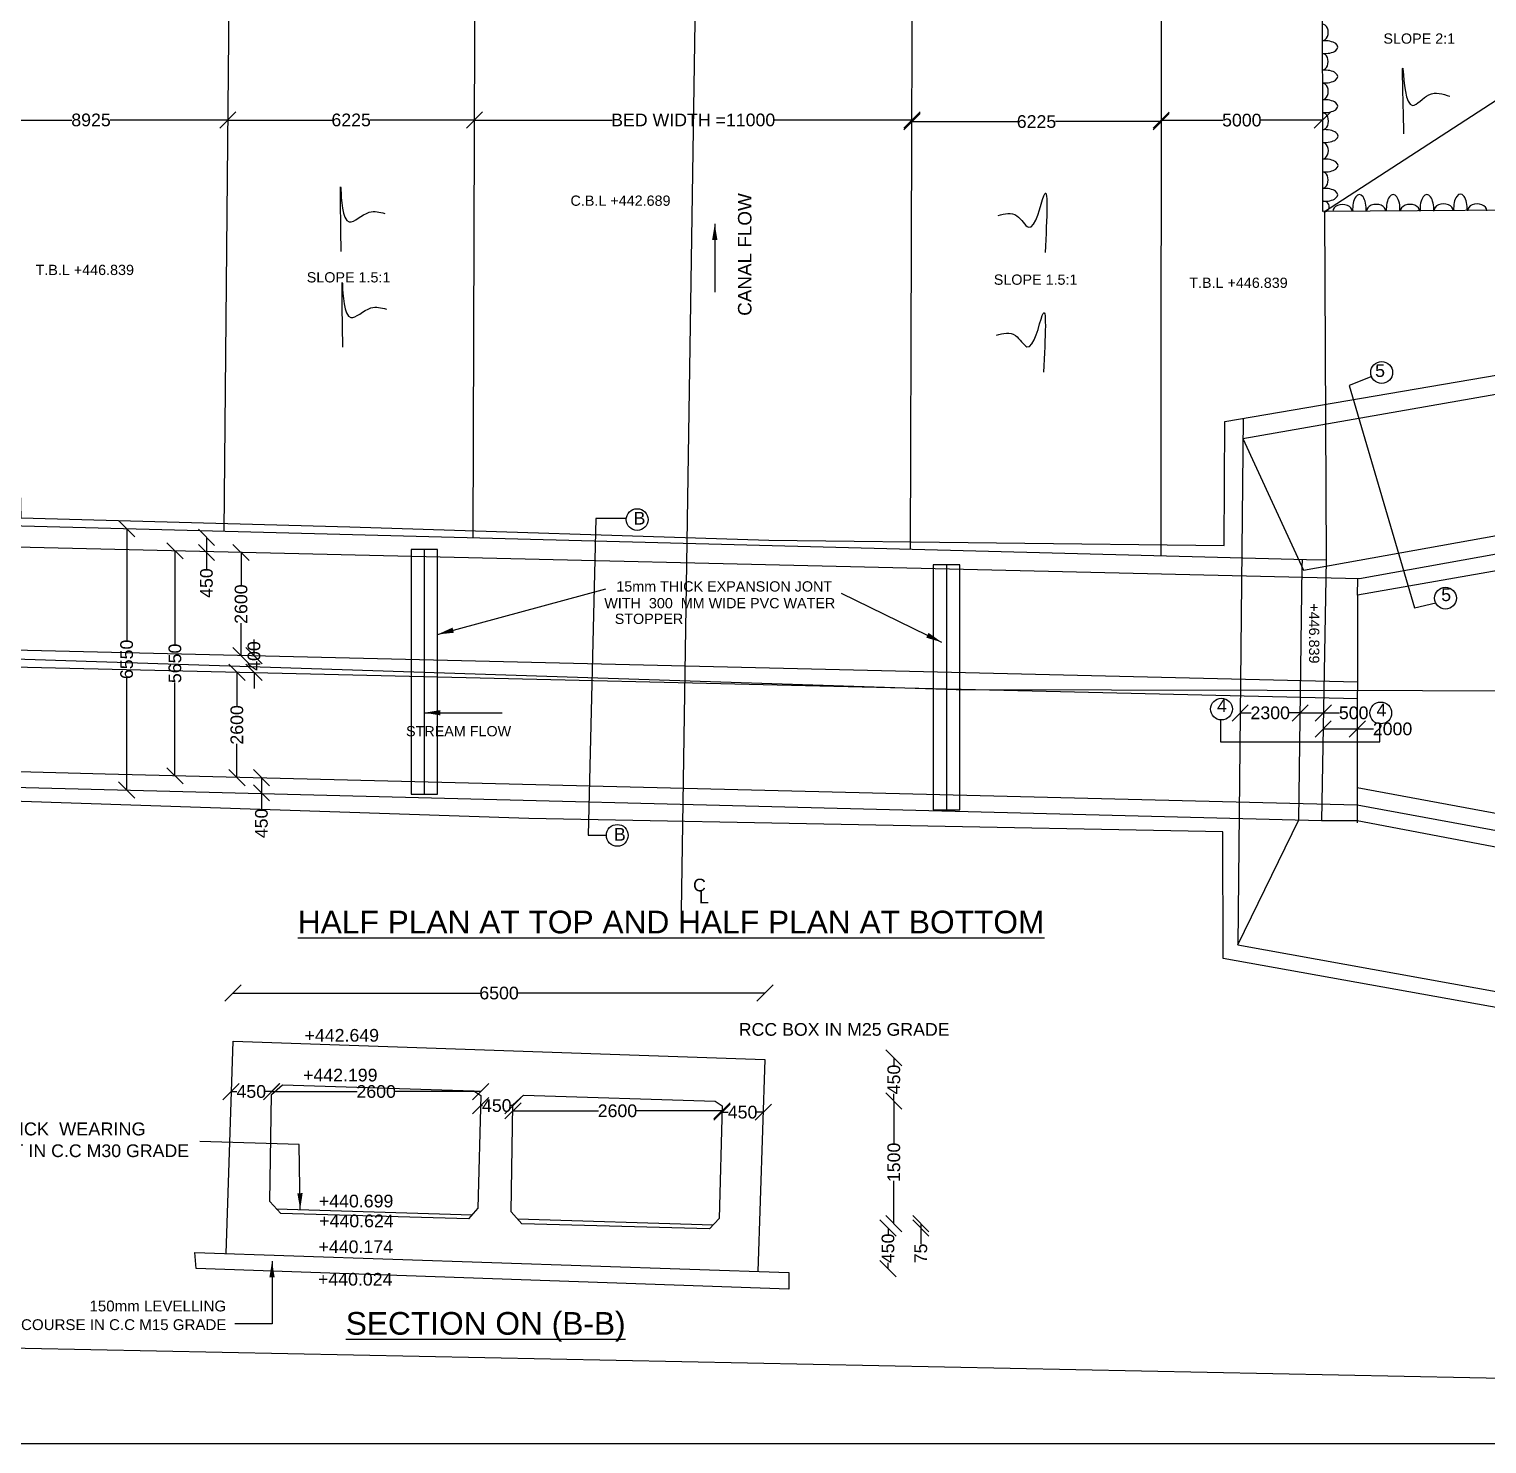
# Model space of a CAD drawing. Header units: millimetres. Extents: x 5757051 to 5765147, y 20977832 to 20981769.
# Drawn here: x 5759091 to 5761790, y 20977832 to 20980451 of the extents above; entities that cross this region are included whole.
import ezdxf

# ---------------------------------------------------------------- set-up
doc = ezdxf.new("R2010")
doc.units = ezdxf.units.MM
doc.header["$MEASUREMENT"] = 0
for name, color, linetype in [('DIMENSIONS', 7, 'Continuous'), ('DRAWING', 2, 'Continuous'), ('TEXT', 7, 'Continuous')]:
    doc.layers.add(name, color=color, linetype=linetype)
doc.styles.get("Standard").update_dxf_attribs({"font": 'arial.ttf', "height": 23.5})
doc.dimstyles.get("Standard").update_dxf_attribs({"dimtxt": 23.5, "dimasz": 30, "dimexe": 0.18, "dimexo": 0.0625, "dimgap": 0.09, "dimtad": 0, "dimdec": 0, "dimzin": 0, "dimdsep": 46, "dimtxsty": 'Standard', "dimblk": 'OBLIQUE', "dimcen": 0.09, "dimse1": 1, "dimse2": 1, "dimadec": 0, "dimazin": 0, "dimtfac": 1, "dimtdec": 0, "dimtofl": 0, "dimtmove": 0, "dimatfit": 3, "dimfxl": 1, "dimtolj": 1, "dimtzin": 0, "dimarcsym": 0})

# ---------------------------------------------------------------- blocks, each defined once
blk = doc.blocks.new('_Oblique')
at = {"color": 0, "linetype": 'ByBlock', "lineweight": -2}
blk.add_line((-0.5, -0.5), (0.5, 0.5), dxfattribs=at)
blk = doc.blocks.new('*D53')
at = {"layer": 'Defpoints', "color": 0, "transparency": 16777216}
for p in [(5758952, 20980287.3), (5759458.6, 20980282.5), (5759458.6, 20980282.5)]:
    blk.add_point(p, dxfattribs=at)
at = {"layer": 'DIMENSIONS', "color": 0, "lineweight": -2, "transparency": 16777216}
for p, q in [((5758952, 20980282.5), (5759170, 20980282.5)), ((5759458.6, 20980282.5), (5759240.6, 20980282.5))]:
    blk.add_line(p, q, dxfattribs=at)
at = {"layer": 'DIMENSIONS', "color": 0, "lineweight": -2, "transparency": 16777216, "xscale": 30, "yscale": 30, "zscale": 30, "rotation": 180}
blk.add_blockref('_Oblique', (5758952, 20980282.5), dxfattribs=at)
at = {"layer": 'DIMENSIONS', "color": 0, "lineweight": -2, "transparency": 16777216, "xscale": 30, "yscale": 30, "zscale": 30}
blk.add_blockref('_Oblique', (5759458.6, 20980282.5), dxfattribs=at)
at = {"layer": 'DIMENSIONS', "color": 0, "transparency": 16777216, "insert": (5759205.3, 20980282.5), "char_height": 23.5, "attachment_point": 5}
blk.add_mtext('\\A1;8925', dxfattribs=at)
blk = doc.blocks.new('*D54')
at = {"layer": 'Defpoints', "color": 0, "transparency": 16777216}
for p in [(5759458.6, 20980282.5), (5759915.3, 20980282.5), (5759915.3, 20980280.8)]:
    blk.add_point(p, dxfattribs=at)
at = {"layer": 'DIMENSIONS', "color": 0, "lineweight": -2, "transparency": 16777216}
for p, q in [((5759458.6, 20980282.5), (5759651.6, 20980282.5)), ((5759915.3, 20980282.5), (5759722.3, 20980282.5))]:
    blk.add_line(p, q, dxfattribs=at)
at = {"layer": 'DIMENSIONS', "color": 0, "lineweight": -2, "transparency": 16777216, "xscale": 30, "yscale": 30, "zscale": 30, "rotation": 180}
blk.add_blockref('_Oblique', (5759458.6, 20980282.5), dxfattribs=at)
at = {"layer": 'DIMENSIONS', "color": 0, "lineweight": -2, "transparency": 16777216, "xscale": 30, "yscale": 30, "zscale": 30}
blk.add_blockref('_Oblique', (5759915.3, 20980282.5), dxfattribs=at)
at = {"layer": 'DIMENSIONS', "color": 0, "transparency": 16777216, "insert": (5759686.9, 20980282.5), "char_height": 23.5, "attachment_point": 5}
blk.add_mtext('\\A1;6225', dxfattribs=at)
blk = doc.blocks.new('*D55')
at = {"layer": 'Defpoints', "color": 0, "transparency": 16777216}
for p in [(5759915.3, 20980282.5), (5760725.1, 20980282.5), (5760725.1, 20980279.5)]:
    blk.add_point(p, dxfattribs=at)
at = {"layer": 'DIMENSIONS', "color": 0, "lineweight": -2, "transparency": 16777216}
for p, q in [((5759915.3, 20980282.5), (5760170.2, 20980282.5)), ((5760725.1, 20980282.5), (5760470.2, 20980282.5))]:
    blk.add_line(p, q, dxfattribs=at)
at = {"layer": 'DIMENSIONS', "color": 0, "lineweight": -2, "transparency": 16777216, "xscale": 30, "yscale": 30, "zscale": 30, "rotation": 180}
blk.add_blockref('_Oblique', (5759915.3, 20980282.5), dxfattribs=at)
at = {"layer": 'DIMENSIONS', "color": 0, "lineweight": -2, "transparency": 16777216, "xscale": 30, "yscale": 30, "zscale": 30}
blk.add_blockref('_Oblique', (5760725.1, 20980282.5), dxfattribs=at)
at = {"layer": 'DIMENSIONS', "color": 0, "transparency": 16777216, "insert": (5760320.2, 20980282.5), "char_height": 23.5, "attachment_point": 5}
blk.add_mtext('\\A1;BED WIDTH =11000', dxfattribs=at)
blk = doc.blocks.new('*D56')
at = {"layer": 'Defpoints', "color": 0, "transparency": 16777216}
for p in [(5760725.1, 20980282.5), (5761186.6, 20980282.2), (5761186.6, 20980279.5)]:
    blk.add_point(p, dxfattribs=at)
at = {"layer": 'DIMENSIONS', "color": 0, "lineweight": -2, "transparency": 16777216}
for p, q in [((5760725.1, 20980279.5), (5760920.5, 20980279.5)), ((5761186.6, 20980279.5), (5760991.2, 20980279.5))]:
    blk.add_line(p, q, dxfattribs=at)
at = {"layer": 'DIMENSIONS', "color": 0, "lineweight": -2, "transparency": 16777216, "xscale": 30, "yscale": 30, "zscale": 30, "rotation": 180}
blk.add_blockref('_Oblique', (5760725.1, 20980279.5), dxfattribs=at)
at = {"layer": 'DIMENSIONS', "color": 0, "lineweight": -2, "transparency": 16777216, "xscale": 30, "yscale": 30, "zscale": 30}
blk.add_blockref('_Oblique', (5761186.6, 20980279.5), dxfattribs=at)
at = {"layer": 'DIMENSIONS', "color": 0, "transparency": 16777216, "insert": (5760955.8, 20980279.5), "char_height": 23.5, "attachment_point": 5}
blk.add_mtext('\\A1;6225', dxfattribs=at)
blk = doc.blocks.new('*D57')
at = {"layer": 'Defpoints', "color": 0, "transparency": 16777216}
for p in [(5761186.6, 20980279.2), (5761485.1, 20980282.2), (5761485.1, 20980264.5)]:
    blk.add_point(p, dxfattribs=at)
at = {"layer": 'DIMENSIONS', "color": 0, "lineweight": -2, "transparency": 16777216}
for p, q in [((5761186.6, 20980282.2), (5761300.7, 20980282.2)), ((5761485.1, 20980282.2), (5761371, 20980282.2))]:
    blk.add_line(p, q, dxfattribs=at)
at = {"layer": 'DIMENSIONS', "color": 0, "lineweight": -2, "transparency": 16777216, "xscale": 30, "yscale": 30, "zscale": 30, "rotation": 180}
blk.add_blockref('_Oblique', (5761186.6, 20980282.2), dxfattribs=at)
at = {"layer": 'DIMENSIONS', "color": 0, "lineweight": -2, "transparency": 16777216, "xscale": 30, "yscale": 30, "zscale": 30}
blk.add_blockref('_Oblique', (5761485.1, 20980282.2), dxfattribs=at)
at = {"layer": 'DIMENSIONS', "color": 0, "transparency": 16777216, "insert": (5761335.9, 20980282.2), "char_height": 23.5, "attachment_point": 5}
blk.add_mtext('\\A1;5000', dxfattribs=at)
blk = doc.blocks.new('*D58')
at = {"layer": 'Defpoints', "color": 0, "transparency": 16777216}
for p in [(5759278.7, 20979525.8), (5759266.3, 20979042.2), (5759271.3, 20979042.2)]:
    blk.add_point(p, dxfattribs=at)
at = {"layer": 'DIMENSIONS', "color": 0, "lineweight": -2, "transparency": 16777216}
for p, q in [((5759271.3, 20979525.8), (5759271.3, 20979319.2)), ((5759271.3, 20979042.2), (5759271.3, 20979248.8))]:
    blk.add_line(p, q, dxfattribs=at)
at = {"layer": 'DIMENSIONS', "color": 0, "lineweight": -2, "transparency": 16777216, "xscale": 30, "yscale": 30, "zscale": 30}
for p, rotation in [((5759271.3, 20979525.8), 90), ((5759271.3, 20979042.2), 270)]:
    blk.add_blockref('_Oblique', p, dxfattribs=dict(at, rotation=rotation))
at = {"layer": 'DIMENSIONS', "color": 0, "transparency": 16777216, "insert": (5759271.3, 20979284), "char_height": 23.5, "attachment_point": 5, "rotation": 90}
blk.add_mtext('\\A1;6550', dxfattribs=at)
blk = doc.blocks.new('*D59')
at = {"layer": 'Defpoints', "color": 0, "transparency": 16777216}
for p in [(5759347.7, 20979484.9), (5759360.7, 20979484.9), (5759351.6, 20979068.3)]:
    blk.add_point(p, dxfattribs=at)
at = {"layer": 'DIMENSIONS', "color": 0, "lineweight": -2, "transparency": 16777216}
for p, q in [((5759360.7, 20979484.9), (5759360.7, 20979311.7)), ((5759360.7, 20979068.3), (5759360.7, 20979241.4))]:
    blk.add_line(p, q, dxfattribs=at)
at = {"layer": 'DIMENSIONS', "color": 0, "lineweight": -2, "transparency": 16777216, "xscale": 30, "yscale": 30, "zscale": 30}
for p, rotation in [((5759360.7, 20979484.9), 90), ((5759360.7, 20979068.3), 270)]:
    blk.add_blockref('_Oblique', p, dxfattribs=dict(at, rotation=rotation))
at = {"layer": 'DIMENSIONS', "color": 0, "transparency": 16777216, "insert": (5759360.7, 20979276.6), "char_height": 23.5, "attachment_point": 5, "rotation": 90}
blk.add_mtext('\\A1;5650', dxfattribs=at)
blk = doc.blocks.new('*D60')
at = {"layer": 'Defpoints', "color": 0, "transparency": 16777216}
for p in [(5759489.6, 20979509.9), (5759419, 20979481.8), (5759480.6, 20979481.8)]:
    blk.add_point(p, dxfattribs=at)
at = {"layer": 'DIMENSIONS', "color": 0, "lineweight": -2, "transparency": 16777216}
for p, q in [((5759419, 20979509.9), (5759419, 20979481.8)), ((5759419, 20979481.8), (5759419, 20979451.8))]:
    blk.add_line(p, q, dxfattribs=at)
at = {"layer": 'DIMENSIONS', "color": 0, "lineweight": -2, "transparency": 16777216, "xscale": 30, "yscale": 30, "zscale": 30}
for p, rotation in [((5759419, 20979509.9), 90), ((5759419, 20979481.8), 270)]:
    blk.add_blockref('_Oblique', p, dxfattribs=dict(at, rotation=rotation))
at = {"layer": 'DIMENSIONS', "color": 0, "transparency": 16777216, "insert": (5759419, 20979425.3), "char_height": 23.5, "attachment_point": 5, "rotation": 90}
blk.add_mtext('\\A1;450', dxfattribs=at)
blk = doc.blocks.new('*D61')
at = {"layer": 'Defpoints', "color": 0, "transparency": 16777216}
for p in [(5759480.6, 20979481.8), (5759476.1, 20979290.9), (5759483.1, 20979290.9)]:
    blk.add_point(p, dxfattribs=at)
at = {"layer": 'DIMENSIONS', "color": 0, "lineweight": -2, "transparency": 16777216}
for p, q in [((5759483.1, 20979481.8), (5759483.1, 20979421.7)), ((5759483.1, 20979290.9), (5759483.1, 20979351))]:
    blk.add_line(p, q, dxfattribs=at)
at = {"layer": 'DIMENSIONS', "color": 0, "lineweight": -2, "transparency": 16777216, "xscale": 30, "yscale": 30, "zscale": 30}
for p, rotation in [((5759483.1, 20979481.8), 90), ((5759483.1, 20979290.9), 270)]:
    blk.add_blockref('_Oblique', p, dxfattribs=dict(at, rotation=rotation))
at = {"layer": 'DIMENSIONS', "color": 0, "transparency": 16777216, "insert": (5759483.1, 20979386.3), "char_height": 23.5, "attachment_point": 5, "rotation": 90}
blk.add_mtext('\\A1;2600', dxfattribs=at)
blk = doc.blocks.new('*D62')
at = {"layer": 'Defpoints', "color": 0, "transparency": 16777216}
for p in [(5759480.9, 20979290.8), (5759480.2, 20979260.2), (5759507.1, 20979260.2)]:
    blk.add_point(p, dxfattribs=at)
at = {"layer": 'DIMENSIONS', "color": 0, "lineweight": -2, "transparency": 16777216}
for p, q in [((5759507.1, 20979290.8), (5759507.1, 20979320.8)), ((5759507.1, 20979260.2), (5759507.1, 20979230.2))]:
    blk.add_line(p, q, dxfattribs=at)
at = {"layer": 'DIMENSIONS', "color": 0, "lineweight": -2, "transparency": 16777216, "xscale": 30, "yscale": 30, "zscale": 30}
for p, rotation in [((5759507.1, 20979290.8), 270), ((5759507.1, 20979260.2), 90)]:
    blk.add_blockref('_Oblique', p, dxfattribs=dict(at, rotation=rotation))
at = {"layer": 'DIMENSIONS', "color": 0, "transparency": 16777216, "insert": (5759507.1, 20979290.2), "char_height": 23.5, "attachment_point": 5, "rotation": 90}
blk.add_mtext('\\A1;400', dxfattribs=at)
blk = doc.blocks.new('*D63')
at = {"layer": 'Defpoints', "color": 0, "transparency": 16777216}
for p in [(5759480.2, 20979260.2), (5759475.4, 20979065.2), (5759475.4, 20979065.2)]:
    blk.add_point(p, dxfattribs=at)
at = {"layer": 'DIMENSIONS', "color": 0, "lineweight": -2, "transparency": 16777216}
for p, q in [((5759475.4, 20979260.2), (5759475.4, 20979198.1)), ((5759475.4, 20979065.2), (5759475.4, 20979127.4))]:
    blk.add_line(p, q, dxfattribs=at)
at = {"layer": 'DIMENSIONS', "color": 0, "lineweight": -2, "transparency": 16777216, "xscale": 30, "yscale": 30, "zscale": 30}
for p, rotation in [((5759475.4, 20979260.2), 90), ((5759475.4, 20979065.2), 270)]:
    blk.add_blockref('_Oblique', p, dxfattribs=dict(at, rotation=rotation))
at = {"layer": 'DIMENSIONS', "color": 0, "transparency": 16777216, "insert": (5759475.4, 20979162.7), "char_height": 23.5, "attachment_point": 5, "rotation": 90}
blk.add_mtext('\\A1;2600', dxfattribs=at)
blk = doc.blocks.new('*D64')
at = {"layer": 'Defpoints', "color": 0, "transparency": 16777216}
for p in [(5759475.4, 20979065.2), (5759474.7, 20979036.9), (5759520.8, 20979036.9)]:
    blk.add_point(p, dxfattribs=at)
at = {"layer": 'DIMENSIONS', "color": 0, "lineweight": -2, "transparency": 16777216}
for p, q in [((5759520.8, 20979065.2), (5759520.8, 20979036.9)), ((5759520.8, 20979036.9), (5759520.8, 20979006.9))]:
    blk.add_line(p, q, dxfattribs=at)
at = {"layer": 'DIMENSIONS', "color": 0, "lineweight": -2, "transparency": 16777216, "xscale": 30, "yscale": 30, "zscale": 30}
for p, rotation in [((5759520.8, 20979065.2), 90), ((5759520.8, 20979036.9), 270)]:
    blk.add_blockref('_Oblique', p, dxfattribs=dict(at, rotation=rotation))
at = {"layer": 'DIMENSIONS', "color": 0, "transparency": 16777216, "insert": (5759520.8, 20978980.4), "char_height": 23.5, "attachment_point": 5, "rotation": 90}
blk.add_mtext('\\A1;450', dxfattribs=at)
blk = doc.blocks.new('*D68')
at = {"layer": 'Defpoints', "color": 0, "transparency": 16777216}
for p in [(5761332.9, 20979186.4), (5761444, 20979184.9), (5761444, 20979184.9)]:
    blk.add_point(p, dxfattribs=at)
at = {"layer": 'DIMENSIONS', "color": 0, "lineweight": -2, "transparency": 16777216}
for p, q in [((5761332.9, 20979184.9), (5761353.1, 20979184.9)), ((5761444, 20979184.9), (5761423.8, 20979184.9))]:
    blk.add_line(p, q, dxfattribs=at)
at = {"layer": 'DIMENSIONS', "color": 0, "lineweight": -2, "transparency": 16777216, "xscale": 30, "yscale": 30, "zscale": 30, "rotation": 180}
blk.add_blockref('_Oblique', (5761332.9, 20979184.9), dxfattribs=at)
at = {"layer": 'DIMENSIONS', "color": 0, "lineweight": -2, "transparency": 16777216, "xscale": 30, "yscale": 30, "zscale": 30}
blk.add_blockref('_Oblique', (5761444, 20979184.9), dxfattribs=at)
at = {"layer": 'DIMENSIONS', "color": 0, "transparency": 16777216, "insert": (5761388.5, 20979184.9), "char_height": 23.5, "attachment_point": 5}
blk.add_mtext('\\A1;2300', dxfattribs=at)
blk = doc.blocks.new('*D69')
at = {"layer": 'Defpoints', "color": 0, "transparency": 16777216}
for p in [(5761444, 20979184.9), (5761487, 20979184.9), (5761487, 20979184.1)]:
    blk.add_point(p, dxfattribs=at)
at = {"layer": 'DIMENSIONS', "color": 0, "lineweight": -2, "transparency": 16777216}
for p, q in [((5761444, 20979184.9), (5761487, 20979184.9)), ((5761487, 20979184.9), (5761517, 20979184.9))]:
    blk.add_line(p, q, dxfattribs=at)
at = {"layer": 'DIMENSIONS', "color": 0, "lineweight": -2, "transparency": 16777216, "xscale": 30, "yscale": 30, "zscale": 30, "rotation": 180}
blk.add_blockref('_Oblique', (5761444, 20979184.9), dxfattribs=at)
at = {"layer": 'DIMENSIONS', "color": 0, "lineweight": -2, "transparency": 16777216, "xscale": 30, "yscale": 30, "zscale": 30}
blk.add_blockref('_Oblique', (5761487, 20979184.9), dxfattribs=at)
at = {"layer": 'DIMENSIONS', "color": 0, "transparency": 16777216, "insert": (5761543, 20979184.9), "char_height": 23.5, "attachment_point": 5}
blk.add_mtext('\\A1;500', dxfattribs=at)
blk = doc.blocks.new('*D70')
at = {"layer": 'Defpoints', "color": 0, "transparency": 16777216}
for p in [(5761486.5, 20979156.5), (5761549.7, 20979155.2), (5761549.7, 20979151.6)]:
    blk.add_point(p, dxfattribs=at)
at = {"layer": 'DIMENSIONS', "color": 0, "lineweight": -2, "transparency": 16777216}
for p, q in [((5761486.5, 20979155.2), (5761549.7, 20979155.2)), ((5761549.7, 20979155.2), (5761579.7, 20979155.2))]:
    blk.add_line(p, q, dxfattribs=at)
at = {"layer": 'DIMENSIONS', "color": 0, "lineweight": -2, "transparency": 16777216, "xscale": 30, "yscale": 30, "zscale": 30, "rotation": 180}
blk.add_blockref('_Oblique', (5761486.5, 20979155.2), dxfattribs=at)
at = {"layer": 'DIMENSIONS', "color": 0, "lineweight": -2, "transparency": 16777216, "xscale": 30, "yscale": 30, "zscale": 30}
blk.add_blockref('_Oblique', (5761549.7, 20979155.2), dxfattribs=at)
at = {"layer": 'DIMENSIONS', "color": 0, "transparency": 16777216, "insert": (5761615, 20979155.2), "char_height": 23.5, "attachment_point": 5}
blk.add_mtext('\\A1;2000', dxfattribs=at)
blk = doc.blocks.new('*D83')
at = {"layer": 'Defpoints', "color": 0, "transparency": 16777216}
for p in [(5760453.2, 20978666.2), (5759468.2, 20978577.3), (5760453.2, 20978544.2)]:
    blk.add_point(p, dxfattribs=at)
at = {"layer": 'DIMENSIONS', "color": 0, "lineweight": -2, "transparency": 16777216}
for p, q in [((5759468.2, 20978666.2), (5759925.5, 20978666.2)), ((5760453.2, 20978666.2), (5759995.9, 20978666.2))]:
    blk.add_line(p, q, dxfattribs=at)
at = {"layer": 'DIMENSIONS', "color": 0, "lineweight": -2, "transparency": 16777216, "xscale": 30, "yscale": 30, "zscale": 30, "rotation": 180}
blk.add_blockref('_Oblique', (5759468.2, 20978666.2), dxfattribs=at)
at = {"layer": 'DIMENSIONS', "color": 0, "lineweight": -2, "transparency": 16777216, "xscale": 30, "yscale": 30, "zscale": 30}
blk.add_blockref('_Oblique', (5760453.2, 20978666.2), dxfattribs=at)
at = {"layer": 'DIMENSIONS', "color": 0, "transparency": 16777216, "insert": (5759960.7, 20978666.2), "char_height": 23.5, "attachment_point": 5}
blk.add_mtext('\\A1;6500', dxfattribs=at)
blk = doc.blocks.new('*D84')
at = {"layer": 'Defpoints', "color": 0, "transparency": 16777216}
for p in [(5759539.5, 20978483.9), (5759464.6, 20978463.7), (5759539.5, 20978462.5)]:
    blk.add_point(p, dxfattribs=at)
at = {"layer": 'DIMENSIONS', "color": 0, "lineweight": -2, "transparency": 16777216}
for p, q in [((5759464.6, 20978483.9), (5759475.5, 20978483.9)), ((5759539.5, 20978483.9), (5759528.5, 20978483.9))]:
    blk.add_line(p, q, dxfattribs=at)
at = {"layer": 'DIMENSIONS', "color": 0, "lineweight": -2, "transparency": 16777216, "xscale": 30, "yscale": 30, "zscale": 30, "rotation": 180}
blk.add_blockref('_Oblique', (5759464.6, 20978483.9), dxfattribs=at)
at = {"layer": 'DIMENSIONS', "color": 0, "lineweight": -2, "transparency": 16777216, "xscale": 30, "yscale": 30, "zscale": 30}
blk.add_blockref('_Oblique', (5759539.5, 20978483.9), dxfattribs=at)
at = {"layer": 'DIMENSIONS', "color": 0, "transparency": 16777216, "insert": (5759502, 20978483.9), "char_height": 23.5, "attachment_point": 5}
blk.add_mtext('\\A1;450', dxfattribs=at)
blk = doc.blocks.new('*D85')
at = {"layer": 'Defpoints', "color": 0, "transparency": 16777216}
for p in [(5759539.7, 20978478.3), (5759926.8, 20978483.9), (5759926.8, 20978468.6)]:
    blk.add_point(p, dxfattribs=at)
at = {"layer": 'DIMENSIONS', "color": 0, "lineweight": -2, "transparency": 16777216}
for p, q in [((5759539.7, 20978483.9), (5759697.9, 20978483.9)), ((5759926.8, 20978483.9), (5759768.6, 20978483.9))]:
    blk.add_line(p, q, dxfattribs=at)
at = {"layer": 'DIMENSIONS', "color": 0, "lineweight": -2, "transparency": 16777216, "xscale": 30, "yscale": 30, "zscale": 30, "rotation": 180}
blk.add_blockref('_Oblique', (5759539.7, 20978483.9), dxfattribs=at)
at = {"layer": 'DIMENSIONS', "color": 0, "lineweight": -2, "transparency": 16777216, "xscale": 30, "yscale": 30, "zscale": 30}
blk.add_blockref('_Oblique', (5759926.8, 20978483.9), dxfattribs=at)
at = {"layer": 'DIMENSIONS', "color": 0, "transparency": 16777216, "insert": (5759733.2, 20978483.9), "char_height": 23.5, "attachment_point": 5}
blk.add_mtext('\\A1;2600', dxfattribs=at)
blk = doc.blocks.new('*D86')
at = {"layer": 'Defpoints', "color": 0, "transparency": 16777216}
for p in [(5759926.5, 20978459), (5759986.4, 20978457.9), (5759986.4, 20978457.9)]:
    blk.add_point(p, dxfattribs=at)
at = {"layer": 'DIMENSIONS', "color": 0, "lineweight": -2, "transparency": 16777216}
for p, q in [((5759926.5, 20978457.9), (5759930, 20978457.9)), ((5759986.4, 20978457.9), (5759982.9, 20978457.9))]:
    blk.add_line(p, q, dxfattribs=at)
at = {"layer": 'DIMENSIONS', "color": 0, "lineweight": -2, "transparency": 16777216, "xscale": 30, "yscale": 30, "zscale": 30, "rotation": 180}
blk.add_blockref('_Oblique', (5759926.5, 20978457.9), dxfattribs=at)
at = {"layer": 'DIMENSIONS', "color": 0, "lineweight": -2, "transparency": 16777216, "xscale": 30, "yscale": 30, "zscale": 30}
blk.add_blockref('_Oblique', (5759986.4, 20978457.9), dxfattribs=at)
at = {"layer": 'DIMENSIONS', "color": 0, "transparency": 16777216, "insert": (5759956.5, 20978457.9), "char_height": 23.5, "attachment_point": 5}
blk.add_mtext('\\A1;450', dxfattribs=at)
blk = doc.blocks.new('*D87')
at = {"layer": 'Defpoints', "color": 0, "transparency": 16777216}
for p in [(5759986.4, 20978457.9), (5760373.4, 20978448.2), (5760373.4, 20978448.2)]:
    blk.add_point(p, dxfattribs=at)
at = {"layer": 'DIMENSIONS', "color": 0, "lineweight": -2, "transparency": 16777216}
for p, q in [((5759986.4, 20978448.2), (5760144.6, 20978448.2)), ((5760373.4, 20978448.2), (5760215.2, 20978448.2))]:
    blk.add_line(p, q, dxfattribs=at)
at = {"layer": 'DIMENSIONS', "color": 0, "lineweight": -2, "transparency": 16777216, "xscale": 30, "yscale": 30, "zscale": 30, "rotation": 180}
blk.add_blockref('_Oblique', (5759986.4, 20978448.2), dxfattribs=at)
at = {"layer": 'DIMENSIONS', "color": 0, "lineweight": -2, "transparency": 16777216, "xscale": 30, "yscale": 30, "zscale": 30}
blk.add_blockref('_Oblique', (5760373.4, 20978448.2), dxfattribs=at)
at = {"layer": 'DIMENSIONS', "color": 0, "transparency": 16777216, "insert": (5760179.9, 20978448.2), "char_height": 23.5, "attachment_point": 5}
blk.add_mtext('\\A1;2600', dxfattribs=at)
blk = doc.blocks.new('*D88')
at = {"layer": 'Defpoints', "color": 0, "transparency": 16777216}
for p in [(5760373.4, 20978448.2), (5760449.9, 20978445.7), (5760449.9, 20978445.7)]:
    blk.add_point(p, dxfattribs=at)
at = {"layer": 'DIMENSIONS', "color": 0, "lineweight": -2, "transparency": 16777216}
for p, q in [((5760373.4, 20978445.7), (5760385.1, 20978445.7)), ((5760449.9, 20978445.7), (5760438.1, 20978445.7))]:
    blk.add_line(p, q, dxfattribs=at)
at = {"layer": 'DIMENSIONS', "color": 0, "lineweight": -2, "transparency": 16777216, "xscale": 30, "yscale": 30, "zscale": 30, "rotation": 180}
blk.add_blockref('_Oblique', (5760373.4, 20978445.7), dxfattribs=at)
at = {"layer": 'DIMENSIONS', "color": 0, "lineweight": -2, "transparency": 16777216, "xscale": 30, "yscale": 30, "zscale": 30}
blk.add_blockref('_Oblique', (5760449.9, 20978445.7), dxfattribs=at)
at = {"layer": 'DIMENSIONS', "color": 0, "transparency": 16777216, "insert": (5760411.6, 20978445.7), "char_height": 23.5, "attachment_point": 5}
blk.add_mtext('\\A1;450', dxfattribs=at)
blk = doc.blocks.new('*D89')
at = {"layer": 'Defpoints', "color": 0, "transparency": 16777216}
for p in [(5760370.3, 20978546.4), (5760360.6, 20978466.3), (5760691.7, 20978466.3)]:
    blk.add_point(p, dxfattribs=at)
at = {"layer": 'DIMENSIONS', "color": 0, "lineweight": -2, "transparency": 16777216}
for p, q in [((5760691.7, 20978546.4), (5760691.7, 20978532.8)), ((5760691.7, 20978466.3), (5760691.7, 20978479.8))]:
    blk.add_line(p, q, dxfattribs=at)
at = {"layer": 'DIMENSIONS', "color": 0, "lineweight": -2, "transparency": 16777216, "xscale": 30, "yscale": 30, "zscale": 30}
for p, rotation in [((5760691.7, 20978546.4), 90), ((5760691.7, 20978466.3), 270)]:
    blk.add_blockref('_Oblique', p, dxfattribs=dict(at, rotation=rotation))
at = {"layer": 'DIMENSIONS', "color": 0, "transparency": 16777216, "insert": (5760691.7, 20978506.3), "char_height": 23.5, "attachment_point": 5, "rotation": 90}
blk.add_mtext('\\A1;450', dxfattribs=at)
blk = doc.blocks.new('*D90')
at = {"layer": 'Defpoints', "color": 0, "transparency": 16777216}
for p in [(5760360.6, 20978466.3), (5760359.5, 20978239.3), (5760691.7, 20978239.3)]:
    blk.add_point(p, dxfattribs=at)
at = {"layer": 'DIMENSIONS', "color": 0, "lineweight": -2, "transparency": 16777216}
for p, q in [((5760691.7, 20978466.3), (5760691.7, 20978386.9)), ((5760691.7, 20978239.3), (5760691.7, 20978318.8))]:
    blk.add_line(p, q, dxfattribs=at)
at = {"layer": 'DIMENSIONS', "color": 0, "lineweight": -2, "transparency": 16777216, "xscale": 30, "yscale": 30, "zscale": 30}
for p, rotation in [((5760691.7, 20978466.3), 90), ((5760691.7, 20978239.3), 270)]:
    blk.add_blockref('_Oblique', p, dxfattribs=dict(at, rotation=rotation))
at = {"layer": 'DIMENSIONS', "color": 0, "transparency": 16777216, "insert": (5760691.7, 20978352.8), "char_height": 23.5, "attachment_point": 5, "rotation": 90}
blk.add_mtext('\\A1;1500', dxfattribs=at)
blk = doc.blocks.new('*D91')
at = {"layer": 'Defpoints', "color": 0, "transparency": 16777216}
for p in [(5760293, 20978231.2), (5760290.5, 20978156.1), (5760680.9, 20978156.1)]:
    blk.add_point(p, dxfattribs=at)
at = {"layer": 'DIMENSIONS', "color": 0, "lineweight": -2, "transparency": 16777216}
for p, q in [((5760680.9, 20978231.2), (5760680.9, 20978220.1)), ((5760680.9, 20978156.1), (5760680.9, 20978167.1))]:
    blk.add_line(p, q, dxfattribs=at)
at = {"layer": 'DIMENSIONS', "color": 0, "lineweight": -2, "transparency": 16777216, "xscale": 30, "yscale": 30, "zscale": 30}
for p, rotation in [((5760680.9, 20978231.2), 90), ((5760680.9, 20978156.1), 270)]:
    blk.add_blockref('_Oblique', p, dxfattribs=dict(at, rotation=rotation))
at = {"layer": 'DIMENSIONS', "color": 0, "transparency": 16777216, "insert": (5760680.9, 20978193.6), "char_height": 23.5, "attachment_point": 5, "rotation": 90}
blk.add_mtext('\\A1;450', dxfattribs=at)
blk = doc.blocks.new('*D92')
at = {"layer": 'Defpoints', "color": 0, "transparency": 16777216}
for p in [(5760680.9, 20978231.2), (5760691.7, 20978239.3), (5760741.7, 20978231.2)]:
    blk.add_point(p, dxfattribs=at)
at = {"layer": 'DIMENSIONS', "color": 0, "lineweight": -2, "transparency": 16777216}
for p, q in [((5760741.7, 20978239.3), (5760741.7, 20978231.2)), ((5760741.7, 20978231.2), (5760741.7, 20978201.2))]:
    blk.add_line(p, q, dxfattribs=at)
at = {"layer": 'DIMENSIONS', "color": 0, "lineweight": -2, "transparency": 16777216, "xscale": 30, "yscale": 30, "zscale": 30}
for p, rotation in [((5760741.7, 20978239.3), 90), ((5760741.7, 20978231.2), 270)]:
    blk.add_blockref('_Oblique', p, dxfattribs=dict(at, rotation=rotation))
at = {"layer": 'DIMENSIONS', "color": 0, "transparency": 16777216, "insert": (5760741.7, 20978184.3), "char_height": 23.5, "attachment_point": 5, "rotation": 90}
blk.add_mtext('\\A1;75', dxfattribs=at)

msp = doc.modelspace()

# ---------------------------------------------------------------- linework, layer by layer
at = {"layer": 'DIMENSIONS', "color": 0}
msp.add_lwpolyline([(5765084.7, 20977831.8), (5757050.8, 20977831.8), (5757050.8, 20981769.1), (5765084.7, 20981769.1)], close=True, dxfattribs=at)
at = {"layer": 'DRAWING', "color": 0}
for points in [[(5760327.2, 20980706.6), (5760297.8, 20978818.5)], [(5759461.9, 20980632.1), (5759451.4, 20979521.3)], [(5759912.5, 20979509.2), (5759916.5, 20980629.6)], [(5760722.2, 20979487.9), (5760726.3, 20980626.7)], [(5761186.8, 20980625), (5761186.1, 20979475.7)], [(5762538.9, 20980120.6), (5761485.6, 20980113.2), (5761485, 20980624.7)], [(5761488.7, 20980113.2), (5762000.1, 20980444.7)], [(5759047.4, 20979730.8), (5759070.8, 20979721.5), (5759075.1, 20979545.8), (5759684.4, 20979529.6), (5760460.1, 20979504.7), (5761303.1, 20979494.7), (5761304.5, 20979724.4), (5762540.5, 20979935.3), (5762538.6, 20980151.6), (5762883.5, 20980148), (5762884.4, 20979640.1), (5762427.2, 20979556.8), (5761550.3, 20979402.7), (5761551, 20979433.2)], [(5761338.2, 20979730.2), (5761328.7, 20978755.5), (5762561.3, 20978532.5), (5762559.2, 20978318.1), (5762849.4, 20978318.9), (5762854.4, 20980119.2), (5762538.9, 20980120.6)], [(5761337.9, 20979692.7), (5762567, 20979908), (5762567.9, 20980120.5)], [(5761488.7, 20980113.2), (5761492.1, 20979468), (5761483.4, 20978985.7), (5761549.3, 20978985.5), (5762815.2, 20978745.2), (5762816.4, 20978318.8)], [(5763703.1, 20977914.6), (5757137.7, 20978048), (5757159.3, 20978770.7), (5757193.4, 20978790.4), (5757123.8, 20978793.4), (5757160.6, 20978814.1), (5757193.6, 20979790.2), (5758131.5, 20979756.2), (5758143.2, 20980070.2)], [(5761576.4, 20979807.7), (5761534.7, 20979791.2), (5761655.6, 20979379.2), (5761695, 20979388.4)], [(5761337.9, 20979692.7), (5761450.2, 20979449.4), (5762814.1, 20979694.4)], [(5763706, 20979668.5), (5762884.4, 20979667.1), (5762853.2, 20979667), (5761553.9, 20979433.1)], [(5758935.5, 20979534.8), (5761455.4, 20979468.6), (5761492.1, 20979468)], [(5760194.9, 20979544.9), (5760140.1, 20979544.9), (5760125.5, 20978958.6), (5760157.7, 20978958.6)], [(5761553.9, 20979433.1), (5758934.4, 20979494.6)], [(5759822.3, 20979487.7), (5759822.3, 20979034.3)], [(5761328.7, 20978755.5), (5761441.3, 20978986.7), (5761447.8, 20979454.6), (5761448.1, 20979468.8)], [(5757114.1, 20979444.5), (5757112.7, 20979345.8), (5758210.4, 20979313), (5760807.1, 20979228.5), (5761670.2, 20979226.2), (5763004, 20979221.1), (5763793.1, 20979218), (5763790.9, 20979312.6)], [(5760789.2, 20979458.9), (5760789.2, 20979005.5)], [(5761550.3, 20979402.7), (5761549.4, 20979047)], [(5761549.9, 20979241.7), (5759035.1, 20979301.4), (5758826.1, 20979308.5)], [(5758825, 20979275.6), (5761549.8, 20979211.6)], [(5761296.6, 20979171.7), (5761296.6, 20979131.1), (5761591.5, 20979131.1), (5761591.5, 20979166.7)], [(5761549.4, 20979047), (5762882.6, 20978799.7), (5762878.8, 20978290.5), (5762529.6, 20978288.7), (5762531.9, 20978509.2), (5761301.4, 20978730.4), (5761300.9, 20978964.5), (5760015.7, 20978989.4), (5759057.8, 20979021.3), (5759053, 20978844.8), (5758393.1, 20978643.1), (5758387.5, 20978436.2), (5758059.5, 20978445.4), (5758075.8, 20978893.6), (5758819.6, 20979115.8)], [(5763707, 20978772.5), (5762850.7, 20978774.9), (5761549.4, 20979014.3), (5759231.7, 20979071.2), (5758818.4, 20979082.7)], [(5758817.4, 20979053.7), (5761483.4, 20978985.7)], [(5761549.4, 20979047), (5761549.3, 20978981.6)], [(5759455.7, 20978184.1), (5759468.2, 20978577.3), (5760453.1, 20978543.5), (5760440, 20978151)], [(5759559.5, 20978496.5), (5759913.9, 20978485.3), (5759927, 20978476.6), (5759921.7, 20978268.1), (5759904, 20978248.6), (5759556.5, 20978258.1), (5759536.4, 20978280.2), (5759539.7, 20978478.3), (5759559.5, 20978496.5)], [(5760006.2, 20978477.5), (5760360.6, 20978466.3), (5760373.6, 20978457.6), (5760368.4, 20978249.1), (5760350.6, 20978229.6), (5760003.2, 20978239), (5759983.1, 20978261.2), (5759986.4, 20978459.3), (5760006.2, 20978477.5)], [(5759548.3, 20978267.1), (5759910.7, 20978256)], [(5759994.9, 20978248.1), (5760357.4, 20978237)], [(5759397.5, 20978186), (5760497, 20978149.1), (5760497, 20978118), (5759399.7, 20978156.5), (5759397.5, 20978186)]]:
    msp.add_lwpolyline(points, dxfattribs=at)
for points in [[(5759797.8, 20979034.3), (5759846.9, 20979034.3), (5759846.9, 20979487.7), (5759797.8, 20979487.7)], [(5760764.7, 20979005.5), (5760813.8, 20979005.5), (5760813.8, 20979458.9), (5760764.7, 20979458.9)]]:
    msp.add_lwpolyline(points, close=True, dxfattribs=at)
for centre in [(5761594.8, 20979815.2), (5760216.4, 20979542.8), (5761712.9, 20979397.3), (5761298.2, 20979192), (5761593.1, 20979184.8), (5760179.6, 20978958.2)]:
    msp.add_circle(centre, 20.2, dxfattribs=at)
for centre, major_axis, ratio, start_param, end_param in [((5761485.2, 20980444.7), (0.3, 15.3), 0.707444, 3.154112, 6.335972), ((5761489, 20980417.4), (24.7, 0), 0.481449, 4.548365, 8.01953), ((5761484.9, 20980390.3), (0.3, 15.3), 0.707444, 3.17349, 6.316594), ((5761488.8, 20980363), (24.7, 0), 0.481449, 4.556976, 8.01092), ((5761485.2, 20980335.4), (0.3, 15.3), 0.707444, 3.159991, 6.330093), ((5761489, 20980308.1), (24.7, 0), 0.481449, 4.550979, 8.016917), ((5761485.6, 20980280.1), (0.3, 15.3), 0.707444, 3.124578, 6.365506), ((5761489.5, 20980252.8), (24.7, 0), 0.481449, 4.535226, 8.032669), ((5761485.4, 20980225.6), (0.3, 15.3), 0.707444, 3.154112, 6.335972), ((5761489.3, 20980198.3), (24.7, 0), 0.481449, 4.548365, 8.01953), ((5761484.9, 20980171.3), (0.3, 15.3), 0.707444, 3.17349, 6.316594), ((5761488.8, 20980144), (24.7, 0), 0.481449, 4.556976, 8.01092), ((5761553.7, 20980117.4), (-0.1, 26.9), 0.471082, 4.571776, 7.997118), ((5761616.1, 20980117.6), (-0.1, 26.9), 0.471082, 4.571776, 7.997118), ((5761678.6, 20980117.6), (-0.1, 26.9), 0.471082, 4.571776, 7.997118), ((5761740.7, 20980118.5), (-0.1, 26.9), 0.471082, 4.571776, 7.997118), ((5761488, 20980122.3), (-4.53, 8.69), 1, 2.62429, 6.116723), ((5761522.3, 20980113.6), (-17.9, -0.2), 0.701852, 3.122512, 6.288242), ((5761584.7, 20980113.8), (-17.9, -0.2), 0.701852, 3.122512, 6.288242), ((5761647.2, 20980113.8), (-17.9, -0.2), 0.701852, 3.122512, 6.288242), ((5761709.3, 20980114.7), (-17.9, -0.2), 0.701852, 3.122512, 6.288242), ((5761771.5, 20980114.7), (-17.9, -0.2), 0.701852, 3.122512, 6.288242)]:
    msp.add_ellipse(centre, major_axis=major_axis, ratio=ratio, start_param=start_param, end_param=end_param, dxfattribs=at)
for points in [[(5761636.1, 20980257), (5761634.5, 20980372.4), (5761652.2, 20980309.6), (5761682.4, 20980329.3), (5761720.9, 20980326.6)], [(5759668.4, 20980039.1), (5759667.8, 20980153.4), (5759683.4, 20980093.9), (5759720.3, 20980111.7), (5759749.1, 20980109.4)], [(5760884.5, 20980106), (5760919.5, 20980105.3), (5760941, 20980084.2), (5760969.4, 20980142.3), (5760971.7, 20980037)], [(5759671.4, 20979861.9), (5759670.8, 20979976.3), (5759686.3, 20979916.7), (5759723.3, 20979934.5), (5759752.1, 20979932.3)], [(5760881.6, 20979884.5), (5760916.6, 20979883.8), (5760938.1, 20979862.7), (5760966.5, 20979920.8), (5760968.8, 20979815.5)]]:
    msp.add_spline(points, degree=3, dxfattribs=at)

# ---------------------------------------------------------------- texts
at = {"layer": 'DIMENSIONS', "color": 0}
for s, p in [('5', (5761582.7, 20979806.8)), ('B', (5760209.9, 20979533.6)), ('5', (5761705.1, 20979391.9)), ('4', (5761290, 20979186.3)), ('4', (5761585.3, 20979178.4)), ('B', (5760173.5, 20978948.4)), ('C', (5760319.9, 20978854.5)), ('L', (5760330.9, 20978832.5))]:
    msp.add_text(s, height=23.5, dxfattribs=at).set_placement(p)
at = {"layer": 'TEXT', "color": 0}
for s, height, p in [('SLOPE 2:1', 19, (5761598.1, 20980423.8)), ('C.B.L +442.689', 19, (5760093, 20980123.7)), ('T.B.L +446.839', 19, (5759102.6, 20979995.5)), ('SLOPE 1.5:1', 19, (5759604.7, 20979981.8)), ('SLOPE 1.5:1', 19, (5760876.7, 20979977.5)), ('T.B.L +446.839', 19, (5761238.6, 20979971.7)), ('15mm THICK EXPANSION JONT', 19, (5760177.8, 20979409.6)), ('WITH  300  MM WIDE PVC WATER', 19, (5760155.6, 20979378.6)), ('STOPPER', 19, (5760174.9, 20979349.6)), ('STREAM FLOW', 19, (5759788.5, 20979141.6)), ('%%UHALF PLAN AT TOP AND HALF PLAN AT BOTTOM', 42, (5759588.2, 20978776.8)), ('RCC BOX IN M25 GRADE', 23.5, (5760404.5, 20978587.2)), ('+442.649', 23.5, (5759600.7, 20978576.3)), ('+442.199', 23.5, (5759597.9, 20978502.7)), ('50THICK  WEARING ', 24, (5758989.7, 20978402.7)), ('COAT IN C.C M30 GRADE', 23.5, (5758989.2, 20978362.6)), ('+440.699', 23.5, (5759627.2, 20978269.5)), ('+440.624', 23.5, (5759627.8, 20978232.8)), ('+440.174', 23.5, (5759626.6, 20978184.9)), ('+440.024', 23.5, (5759625.5, 20978124.7)), ('150mm LEVELLING', 20, (5759202.4, 20978076.9)), ('%%USECTION ON (B-B)', 42, (5759676.8, 20978033.8)), ('COURSE IN C.C M15 GRADE', 20, (5759075.7, 20978042.4))]:
    msp.add_text(s, height=height, dxfattribs=at).set_placement(p)
for s, height, rotation, p in [('CANAL FLOW', 25, 90, (5760428.1, 20979920)), ('+446.839', 19, 270, (5761460.4, 20979387.8))]:
    msp.add_text(s, height=height, rotation=rotation, dxfattribs=at).set_placement(p)

# ---------------------------------------------------------------- dimensions: what is measured, and where the dimension line sits
at = {"layer": 'DIMENSIONS', "color": 0}
for base, p1, p2, text, picture, middle in [((5760725.1, 20980282.5), (5759915.3, 20980282.5), (5760725.1, 20980279.5), 'BED WIDTH =11000', '*D55', (5760320.2, 20980282.5)), ((5759458.6, 20980282.5), (5758952, 20980287.3), (5759458.6, 20980282.5), '8925', '*D53', (5759205.3, 20980282.5)), ((5759915.3, 20980282.5), (5759458.6, 20980282.5), (5759915.3, 20980280.8), '6225', '*D54', (5759686.9, 20980282.5)), ((5761186.6, 20980279.5), (5760725.1, 20980282.5), (5761186.6, 20980282.2), '6225', '*D56', (5760955.8, 20980279.5)), ((5761485.1, 20980282.2), (5761186.6, 20980279.2), (5761485.1, 20980264.5), '5000', '*D57', (5761335.9, 20980282.2)), ((5761444, 20979184.9), (5761332.9, 20979186.4), (5761444, 20979184.9), '2300', '*D68', (5761388.5, 20979184.9)), ((5761487, 20979184.9), (5761444, 20979184.9), (5761487, 20979184.1), '500', '*D69', (5761543, 20979184.9)), ((5761549.7, 20979155.2), (5761486.5, 20979156.5), (5761549.7, 20979151.6), '2000', '*D70', (5761615, 20979155.2)), ((5760453.2, 20978666.2), (5759468.2, 20978577.3), (5760453.2, 20978544.2), '6500', '*D83', (5759960.7, 20978666.2)), ((5759539.5, 20978483.9), (5759464.6, 20978463.7), (5759539.5, 20978462.5), '450', '*D84', (5759502, 20978483.9)), ((5759926.8, 20978483.9), (5759539.7, 20978478.3), (5759926.8, 20978468.6), '2600', '*D85', (5759733.2, 20978483.9)), ((5759986.4, 20978457.9), (5759926.5, 20978459), (5759986.4, 20978457.9), '450', '*D86', (5759956.5, 20978457.9)), ((5760373.4, 20978448.2), (5759986.4, 20978457.9), (5760373.4, 20978448.2), '2600', '*D87', (5760179.9, 20978448.2)), ((5760449.9, 20978445.7), (5760373.4, 20978448.2), (5760449.9, 20978445.7), '450', '*D88', (5760411.6, 20978445.7))]:
    dim = msp.add_linear_dim(base=base, p1=p1, p2=p2, text=text, dimstyle='Standard', dxfattribs=at)
    dim.commit()
    dim.dimension.update_dxf_attribs({"geometry": picture, "text_midpoint": middle})
for base, p1, p2, text, picture, middle in [((5759271.3, 20979042.2), (5759278.7, 20979525.8), (5759266.3, 20979042.2), '6550', '*D58', (5759271.3, 20979284)), ((5759419, 20979481.8), (5759489.6, 20979509.9), (5759480.6, 20979481.8), '450', '*D60', (5759419, 20979425.3)), ((5759360.7, 20979484.9), (5759351.6, 20979068.3), (5759347.7, 20979484.9), '5650', '*D59', (5759360.7, 20979276.6)), ((5759483.1, 20979290.9), (5759480.6, 20979481.8), (5759476.1, 20979290.9), '2600', '*D61', (5759483.1, 20979386.3)), ((5759475.4, 20979065.2), (5759480.2, 20979260.2), (5759475.4, 20979065.2), '2600', '*D63', (5759475.4, 20979162.7)), ((5759520.8, 20979036.9), (5759475.4, 20979065.2), (5759474.7, 20979036.9), '450', '*D64', (5759520.8, 20978980.4)), ((5760691.7, 20978466.3), (5760370.3, 20978546.4), (5760360.6, 20978466.3), '450', '*D89', (5760691.7, 20978506.3)), ((5760691.7, 20978239.3), (5760360.6, 20978466.3), (5760359.5, 20978239.3), '1500', '*D90', (5760691.7, 20978352.8)), ((5760741.7, 20978231.2), (5760691.7, 20978239.3), (5760680.9, 20978231.2), '75', '*D92', (5760741.7, 20978184.3)), ((5760680.9, 20978156.1), (5760293, 20978231.2), (5760290.5, 20978156.1), '450', '*D91', (5760680.9, 20978193.6))]:
    dim = msp.add_linear_dim(base=base, p1=p1, p2=p2, angle=90, text=text, dimstyle='Standard', dxfattribs=at)
    dim.commit()
    dim.dimension.update_dxf_attribs({"geometry": picture, "text_midpoint": middle})
dim = msp.add_linear_dim(base=(5759507.1, 20979260.2), p1=(5759480.9, 20979290.8), p2=(5759480.2, 20979260.2), angle=90, text='400', dimstyle='Standard', dxfattribs=at)
dim.commit()
dim.dimension.update_dxf_attribs({"geometry": '*D62', "text_midpoint": (5759507.1, 20979290.2), "dimtype": 160})

# ---------------------------------------------------------------- leaders
for points in [[(5760360.1, 20980090.3), (5760360.1, 20979963.7)], [(5759846.9, 20979330.2), (5760158.3, 20979414.9)], [(5760780.8, 20979315.5), (5760594.6, 20979406.1)], [(5759822.3, 20979185.2), (5759966.6, 20979185.2)], [(5759592.6, 20978265.8), (5759590.7, 20978386.1), (5759406.6, 20978391.6)], [(5759540.4, 20978169.8), (5759540.4, 20978053.7), (5759471.6, 20978053.7)]]:
    msp.add_leader(points, dimstyle='Standard', override={"dimgap": 0.09, "dimtad": 0}, dxfattribs=at)

doc.saveas('drawing.dxf')
